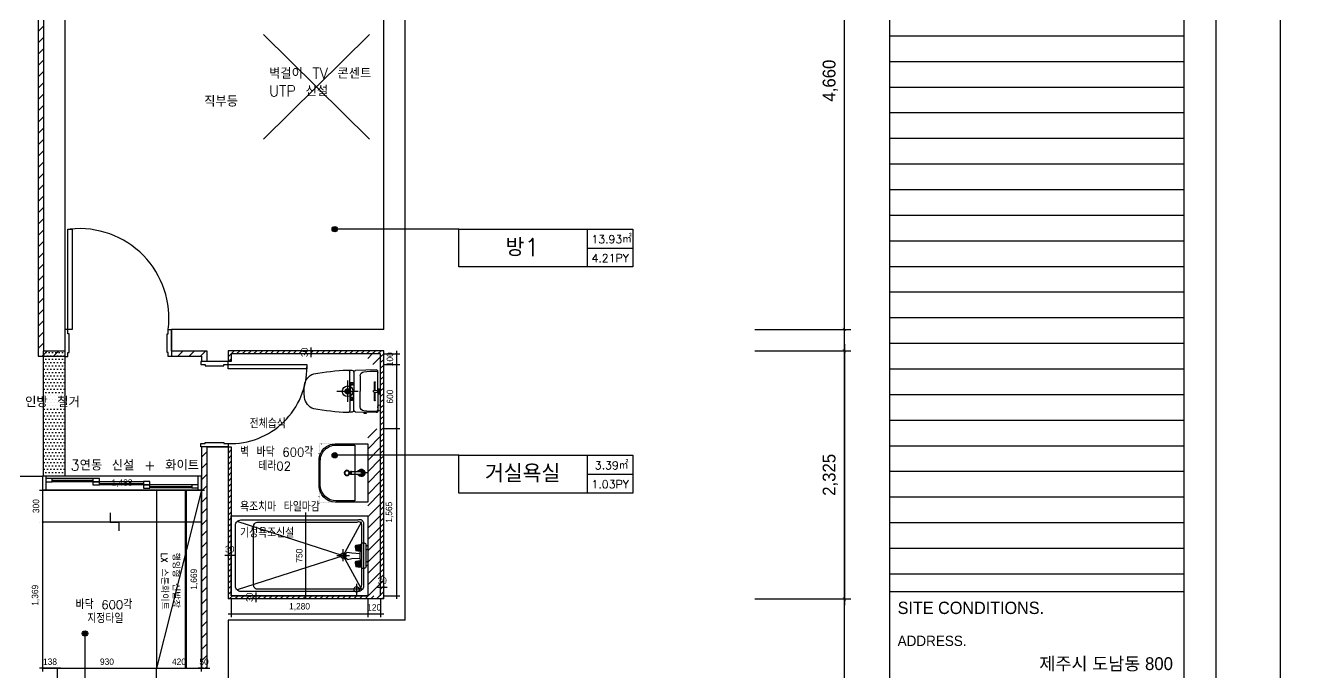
# Model space of a CAD drawing. Header units: inches. Extents: x 4000 to 56200, y 2703 to 36422.
# Drawn here: x 18638 to 30590, y 9632 to 15692 of the extents above; entities that cross this region are included whole.
import ezdxf
from ezdxf.enums import TextEntityAlignment as Align

# ---------------------------------------------------------------- set-up
doc = ezdxf.new("R2010")
doc.units = ezdxf.units.IN
doc.header["$LTSCALE"] = 30
doc.header["$MEASUREMENT"] = 0
for name, pattern in [('DASHEDX2', [1.5, 1, -0.5]), ('DOT', [0.25, 0, -0.25]), ('HIDDEN', [0.375, 0.25, -0.125])]:
    doc.linetypes.add(name, pattern=pattern)
for name, color, linetype in [('0-ELC TEXT', 7, 'Continuous'), ('0-LINE', 7, 'Continuous'), ('03-TEXT', 3, 'Continuous'), ('03-WAL NEW', 3, 'Continuous'), ('06-C-천장', 4, 'Continuous'), ('06-FUR', 6, 'Continuous'), ('07-DIM', 5, 'Continuous'), ('07-DIM WAL', 5, 'Continuous'), ('3.기호.계단선', 30, 'Continuous'), ('CEIL-LIGHT', 7, 'Continuous'), ('CO-BATH', 6, 'Continuous'), ('CO-DO-FR', 7, 'Continuous'), ('CO-DOOR', 8, 'Continuous'), ('fin', 5, 'Continuous'), ('FORM(YOURNAME)-1', 1, 'Continuous'), ('FORM(YOURNAME)-11', 1, 'Continuous'), ('HL', 6, 'HIDDEN'), ('TOILET-1', 6, 'Continuous'), ('WAL NEW', 3, 'Continuous'), ('WID', 4, 'Continuous'), ('도면층2', 2, 'Continuous'), ('도면층4', 4, 'Continuous'), ('도면층5', 5, 'Continuous'), ('설비', 140, 'Continuous')]:
    doc.layers.add(name, color=color, linetype=linetype)
doc.styles.add('HY 울릉도 L', font='')
doc.styles.get("Standard").update_dxf_attribs({"font": 'txt.shx', "bigfont": 'whgtxt.shx'})
doc.styles.add('YOURNAME', font='HY울릉도M.TTF')
doc.styles.get('HY 울릉도 L').set_extended_font_data('HY울릉도L')
doc.dimstyles.new('30-', dxfattribs={"dimscale": 30, "dimtxt": 2, "dimasz": 1, "dimexe": 1, "dimexo": 1, "dimgap": 1, "dimtad": 1, "dimdec": 0, "dimrnd": 0.05, "dimdsep": 46, "dimlunit": 6, "dimtxsty": 'HY 울릉도 L', "dimblk": 'ARCHTICK', "dimcen": 2.5, "dimdle": 1, "dimclrd": 133, "dimclre": 133, "dimclrt": 30, "dimadec": 0, "dimazin": 0, "dimtfac": 1, "dimtdec": 0, "dimtix": 1, "dimtmove": 2, "dimatfit": 3, "dimldrblk": 'ARCHTICK', "dimfxl": 1, "dimlwd": -1, "dimlwe": -1, "dimarcsym": 0})
doc.dimstyles.new('60', dxfattribs={"dimscale": 60, "dimtxt": 2, "dimasz": 1, "dimexe": 1, "dimexo": 1, "dimgap": 1, "dimtad": 1, "dimdec": 0, "dimrnd": 0.05, "dimdsep": 46, "dimlunit": 6, "dimtxsty": 'HY 울릉도 L', "dimblk": 'ARCHTICK', "dimcen": 2.5, "dimdle": 1, "dimclrd": 133, "dimclre": 133, "dimclrt": 30, "dimadec": 0, "dimazin": 0, "dimtfac": 1, "dimtdec": 0, "dimtix": 1, "dimtmove": 2, "dimatfit": 3, "dimldrblk": 'ARCHTICK', "dimfxl": 1, "dimlwd": -1, "dimlwe": -1, "dimarcsym": 0})
pattern_1 = [(45, (-3561, -18986.44), (-53.03301, 53.03301), [])]

# ---------------------------------------------------------------- blocks, each defined once
blk = doc.blocks.new('도남e편한108-1003')
at = {"layer": '도면층2'}
for p, q in [((22368, 37572), (22368, 31632)), ((22568, 37572), (22568, 31832)), ((25758, 31632), (25758, 36692)), ((25558, 31832), (25558, 36492)), ((22568, 31832), (22568, 31632)), ((25558, 31832), (23568, 31832)), ((23568, 31632), (23568, 31832)), ((23568, 31832), (23568, 31632)), ((25758, 29107), (25758, 31832)), ((22368, 31632), (22568, 31632)), ((23568, 31632), (23898, 31632)), ((23898, 31632), (23898, 31532)), ((24098, 31632), (24098, 31532)), ((25558, 31632), (24098, 31632)), ((25558, 29307), (25558, 31632)), ((24098, 31532), (23898, 31532)), ((24098, 31532), (23898, 31532)), ((23898, 30732), (23898, 28657)), ((23898, 30732), (24098, 30732)), ((24098, 30732), (23898, 30732)), ((24098, 30732), (24098, 29307)), ((22055, 30456), (22360, 30456)), ((22360, 30456), (22360, 28657)), ((25558, 29307), (24098, 29307)), ((24098, 29107), (24098, 28457)), ((25758, 29107), (24098, 29107)), ((22360, 28657), (22498, 28657)), ((22498, 28287), (22498, 28657)), ((23428, 28287), (23428, 28657)), ((23428, 28657), (23898, 28657))]:
    blk.add_line(p, q, dxfattribs=at)
blk = doc.blocks.new('A$C50C81EA5')
at = {"layer": 'WID'}
for p, q in [((21, 154), (62, 147)), ((21, 154), (62, 147)), ((62, 147), (141, 143)), ((62, 147), (141, 143)), ((97, 213), (100, 213)), ((97, 195), (97, 213)), ((97, 213), (100, 213)), ((97, 195), (97, 213)), ((97, 195), (97, 178)), ((97, 195), (97, 178)), ((97, 178), (100, 178)), ((97, 178), (100, 178)), ((100, 220), (137, 226)), ((100, 220), (137, 226)), ((100, 220), (104, 215)), ((100, 195), (100, 220)), ((100, 220), (104, 215)), ((100, 195), (100, 220)), ((100, 195), (100, 171)), ((100, 195), (100, 171)), ((100, 171), (104, 176)), ((100, 171), (104, 176)), ((100, 171), (137, 164)), ((100, 171), (137, 164)), ((104, 215), (137, 218)), ((104, 215), (137, 218)), ((104, 215), (104, 210)), ((104, 215), (104, 210)), ((104, 210), (137, 213)), ((104, 210), (137, 213)), ((104, 200), (104, 195)), ((104, 200), (137, 200)), ((104, 200), (104, 195)), ((104, 200), (137, 200)), ((104, 191), (104, 195)), ((104, 191), (104, 195)), ((104, 191), (137, 190)), ((104, 191), (137, 190)), ((104, 176), (104, 181)), ((104, 181), (137, 177)), ((104, 176), (104, 181)), ((104, 181), (137, 177)), ((104, 176), (137, 172)), ((104, 176), (137, 172)), ((143, 219), (137, 226)), ((143, 219), (137, 226)), ((141, 221), (137, 218)), ((141, 221), (137, 218)), ((137, 218), (137, 213)), ((137, 218), (137, 213)), ((137, 200), (137, 195)), ((137, 200), (137, 195)), ((137, 190), (137, 195)), ((137, 190), (137, 195)), ((137, 172), (137, 177)), ((137, 172), (137, 177)), ((141, 169), (137, 172)), ((141, 169), (137, 172)), ((143, 171), (137, 164)), ((143, 171), (137, 164)), ((143, 219), (150, 219)), ((143, 171), (143, 219)), ((143, 219), (150, 219)), ((143, 171), (143, 219)), ((143, 171), (150, 171)), ((143, 171), (150, 171)), ((150, 229), (150, 219)), ((150, 229), (150, 219)), ((150, 171), (150, 219)), ((150, 171), (150, 219)), ((195, 12), (195, 228)), ((195, 12), (195, 228)), ((212, 208), (195, 218)), ((212, 208), (195, 218)), ((212, 183), (195, 172)), ((212, 183), (195, 172)), ((212, 183), (212, 208)), ((212, 183), (212, 208)), ((20, 86), (64, 93)), ((20, 86), (64, 93)), ((64, 93), (141, 98)), ((64, 93), (141, 98)), ((97, 63), (100, 63)), ((97, 45), (97, 63)), ((97, 63), (100, 63)), ((97, 45), (97, 63)), ((97, 45), (97, 28)), ((97, 45), (97, 28)), ((97, 28), (100, 28)), ((97, 28), (100, 28)), ((100, 70), (137, 76)), ((100, 70), (137, 76)), ((100, 70), (104, 65)), ((100, 45), (100, 70)), ((100, 70), (104, 65)), ((100, 45), (100, 70)), ((100, 45), (100, 21)), ((100, 45), (100, 21)), ((100, 21), (104, 26)), ((100, 21), (104, 26)), ((100, 21), (137, 14)), ((100, 21), (137, 14)), ((104, 65), (137, 68)), ((104, 65), (137, 68)), ((104, 65), (104, 60)), ((104, 65), (104, 60)), ((104, 60), (137, 63)), ((104, 60), (137, 63)), ((104, 50), (104, 45)), ((104, 50), (137, 50)), ((104, 50), (104, 45)), ((104, 50), (137, 50)), ((104, 41), (104, 45)), ((104, 41), (104, 45)), ((104, 41), (137, 40)), ((104, 41), (137, 40)), ((104, 26), (104, 31)), ((104, 31), (137, 27)), ((104, 26), (104, 31)), ((104, 31), (137, 27)), ((104, 26), (137, 22)), ((104, 26), (137, 22)), ((143, 69), (137, 76)), ((143, 69), (137, 76)), ((141, 71), (137, 68)), ((141, 71), (137, 68)), ((137, 68), (137, 63)), ((137, 68), (137, 63)), ((137, 50), (137, 45)), ((137, 50), (137, 45)), ((137, 40), (137, 45)), ((137, 40), (137, 45)), ((137, 22), (137, 27)), ((137, 22), (137, 27)), ((141, 19), (137, 22)), ((141, 19), (137, 22)), ((143, 21), (137, 14)), ((143, 21), (137, 14)), ((143, 69), (150, 69)), ((143, 21), (143, 69)), ((143, 69), (150, 69)), ((143, 21), (143, 69)), ((143, 21), (150, 21)), ((143, 21), (150, 21)), ((150, 69), (150, 21)), ((150, 69), (150, 21)), ((150, 11), (150, 21)), ((150, 11), (150, 21)), ((212, 58), (195, 68)), ((212, 58), (195, 68)), ((212, 33), (195, 22)), ((212, 33), (195, 22)), ((212, 33), (212, 58)), ((212, 33), (212, 58))]:
    blk.add_line(p, q, dxfattribs=at)
for centre, radius, start, end in [((173, 216), 25.9, 28.6669, 149.9901), ((173, 216), 25.9, 28.6669, 149.9901), ((38, 120), 37.9, 116.0462, 242.3329), ((38, 120), 37.9, 116.0462, 242.3329), ((107, 205), 5.27, 114.695, 239.7227), ((107, 205), 5.27, 114.695, 239.7227), ((107, 186), 5.27, 120.2773, 245.305), ((107, 186), 5.27, 120.2773, 245.305), ((135, 206), 6.74, 289.9748, 70.0252), ((135, 206), 6.74, 289.9748, 70.0252), ((135, 184), 6.74, 289.9748, 70.0252), ((135, 184), 6.74, 289.9748, 70.0252), ((303, 120), 163, 161.712, 198.288), ((303, 120), 163, 161.712, 198.288), ((107, 55), 5.27, 114.695, 239.7227), ((107, 55), 5.27, 114.695, 239.7227), ((107, 36), 5.27, 120.2773, 245.305), ((107, 36), 5.27, 120.2773, 245.305), ((135, 56), 6.74, 289.9748, 70.0252), ((135, 56), 6.74, 289.9748, 70.0252), ((135, 34), 6.74, 289.9748, 70.0252), ((135, 34), 6.74, 289.9748, 70.0252), ((173, 24), 25.9, 210.0099, 331.3331), ((173, 24), 25.9, 210.0099, 331.3331)]:
    blk.add_arc(centre, radius, start, end, dxfattribs=at)
blk = doc.blocks.new('A$C4B2D31F0')
for p, q in [((169, 707), (217, 707)), ((193, 707), (193, 716))]:
    blk.add_line(p, q)
at = {"layer": 'fin', "color": 4}
for p, q in [((185, 691), (20, 691)), ((37, 692), (25, 692)), ((37, 692), (50, 692)), ((201, 691), (366, 691)), ((48, 524), (193, 524)), ((338, 524), (193, 524)), ((13, 466), (193, 466)), ((193, 427), (14, 427)), ((373, 466), (193, 466)), ((193, 427), (372, 427))]:
    blk.add_line(p, q, dxfattribs=at)
for points in [[(20, 691), (8, 691, 0.421209), (-7, 676), (-2, 481, 0.001659)], [(366, 691), (378, 691, -0.421209), (393, 676), (388, 481, -0.001659)], [(13, 466, 0.371724), (-2, 451, 0.003515), (-1, 420, 0.320541)], [(373, 466, -0.371724), (388, 451, -0.003515), (387, 420, -0.320541)]]:
    blk.add_lwpolyline(points, format="xyb", dxfattribs=at)
for centre, radius, start, end in [((20, 675), 16, 90, 179.3116), ((1004, 663), 1000, 179.3116, 185.9437), ((25, 707), 15, 180, 270), ((50, 707), 15, 270, 0), ((366, 675), 16, 0.6884, 90), ((-618, 663), 1000, 354.0563, 0.6884), ((13, 481), 15, 181.3651, 270), ((49, 564), 40, 185.9437, 267.5129), ((336, 564), 40, 272.4871, 354.0563), ((373, 481), 15, 270, 358.6349), ((14, 407), 20, 90, 182.3333), ((2198, 496), 2206, 182.3333, 190.6081), ((-1812, 496), 2206, 349.3919, 357.6667), ((372, 407), 20, 357.6667, 90), ((149, 129), 126, 198.2964, 263.4241), ((193, 406), 406, 261.6993, 270), ((193, 406), 406, 270, 278.3007), ((237, 129), 126, 276.5759, 341.7036)]:
    blk.add_arc(centre, radius, start, end, dxfattribs=at)
at = {"layer": 'HL', "linetype": 'Continuous'}
for p, q in [((106, 666), (184, 666)), ((106, 659), (185, 659)), ((169, 697), (169, 707)), ((169, 697), (217, 697)), ((186, 693), (181, 697)), ((182, 686), (186, 693)), ((187, 651), (182, 686)), ((182, 686), (204, 686)), ((186, 693), (200, 693)), ((187, 651), (199, 651)), ((199, 651), (204, 686)), ((200, 693), (205, 697)), ((204, 686), (200, 693)), ((200, 659), (279, 659)), ((201, 666), (279, 666)), ((217, 697), (217, 707)), ((-16, 577), (-16, 565)), ((-12, 581), (-5, 581)), ((-12, 561), (-4, 561)), ((193, 434), (147, 434)), ((193, 434), (239, 434))]:
    blk.add_line(p, q, dxfattribs=at)
for points in [[(110, 427), (110, 451, -0.414214), (114, 455), (131, 455, -0.414214), (135, 451), (135, 435), (135, 427)], [(135, 435), (145, 435, -0.414214), (147, 433), (147, 427)], [(251, 435), (241, 435, 0.414214), (239, 433), (239, 427)], [(276, 427), (276, 451, 0.414214), (272, 455), (255, 455, 0.414214), (251, 451), (251, 435), (251, 427)]]:
    blk.add_lwpolyline(points, format="xyb", dxfattribs=at)
for centre in [(123, 441), (263, 441)]:
    blk.add_circle(centre, 8, dxfattribs=at)
for centre, radius, start, end in [((106, 663), 3.5, 90, 270), ((279, 663), 3.5, 270, 90), ((-12, 577), 4, 90, 180), ((-12, 565), 4, 180, 270)]:
    blk.add_arc(centre, radius, start, end, dxfattribs=at)
blk = doc.blocks.new('B-003')
blk.add_line((0, 0), (0, -65))
at = {"layer": 'CO-BATH'}
for p, q in [((272, 0), (-272, 0)), ((272, -305), (272, 0)), ((-272, 0), (-272, -305)), ((-122, -455), (122, -455))]:
    blk.add_line(p, q, dxfattribs=at)
at = {"layer": 'CO-BATH', "color": 8}
for p, q in [((-13, -60), (-13, -151)), ((12, -60), (12, -151)), ((-262, -120), (-262, -295)), ((262, -120), (-262, -120)), ((-15, -156), (-15, -161)), ((-15, -161), (14, -161)), ((-14, -151), (-14, -156)), ((13, -151), (13, -156)), ((14, -156), (14, -161)), ((262, -295), (262, -120)), ((-112, -445), (112, -445))]:
    blk.add_line(p, q, dxfattribs=at)
at = {"layer": 'CO-BATH', "color": 251}
for p, q in [((-15, -156), (14, -156)), ((-14, -151), (13, -151))]:
    blk.add_line(p, q, dxfattribs=at)
at = {"layer": 'CO-BATH', "color": 8, "linetype": 'DOT'}
blk.add_lwpolyline([(-272, -455), (272, -455), (272, 0), (-272, 0)], close=True, dxfattribs=at)
at = {"layer": 'CO-BATH', "color": 8}
blk.add_circle((0, -195), 25, dxfattribs=at)
at = {"layer": 'CO-BATH', "color": 251}
blk.add_circle((0, -195), 20, dxfattribs=at)
at = {"layer": 'CO-BATH', "color": 8}
for centre, radius, start, end in [((0, -60), 35, 290.9248, 249.0751), ((0, -60), 12.5, 360, 180), ((-112, -295), 150, 180, 270), ((112, -295), 150, 270, 0)]:
    blk.add_arc(centre, radius, start, end, dxfattribs=at)
at = {"layer": 'CO-BATH', "color": 251}
for radius, start, end in [(30, 294.6243, 245.3757), (25, 300, 240), (18, 313.9829, 226.017)]:
    blk.add_arc((0, -60), radius, start, end, dxfattribs=at)
at = {"layer": 'CO-BATH'}
for centre, start, end in [((-122, -305), 180, 270), ((122, -305), 270, 0)]:
    blk.add_arc(centre, 150, start, end, dxfattribs=at)
blk = doc.blocks.new('_ARCHTICK')
at = {"color": 0, "linetype": 'ByBlock', "const_width": 0.075}
blk.add_lwpolyline([(-0.25, -0.25), (0.25, 0.25)], dxfattribs=at)
blk = doc.blocks.new('*D57')
at = {"layer": '07-DIM', "color": 133, "transparency": 16777216}
for p, q in [((26314, 12706), (26314, 10261)), ((25474, 12646), (26374, 12646)), ((25474, 10321), (26374, 10321))]:
    blk.add_line(p, q, dxfattribs=at)
at = {"layer": 'Defpoints', "color": 0, "transparency": 16777216}
for p in [(25414, 12646), (25414, 10321), (26314, 10321)]:
    blk.add_point(p, dxfattribs=at)
at = {"layer": '07-DIM', "color": 133, "transparency": 16777216, "xscale": 60, "yscale": 60, "zscale": 60}
for p, rotation in [((26314, 12646), 90), ((26314, 10321), 270)]:
    blk.add_blockref('_ARCHTICK', p, dxfattribs=dict(at, rotation=rotation))
at = {"layer": '07-DIM', "color": 30, "transparency": 16777216, "insert": (26182, 11483), "char_height": 120, "attachment_point": 5, "rotation": 90, "style": 'HY 울릉도 L'}
blk.add_mtext('2,325', dxfattribs=at)
blk = doc.blocks.new('*D58')
at = {"layer": '07-DIM', "color": 133, "transparency": 16777216}
for p, q in [((25474, 17506), (26374, 17506)), ((26314, 12786), (26314, 17566)), ((25474, 12846), (26374, 12846))]:
    blk.add_line(p, q, dxfattribs=at)
at = {"layer": 'Defpoints', "color": 0, "transparency": 16777216}
for p in [(25414, 17506), (26314, 17506), (25414, 12846)]:
    blk.add_point(p, dxfattribs=at)
at = {"layer": '07-DIM', "color": 133, "transparency": 16777216, "xscale": 60, "yscale": 60, "zscale": 60}
for p, rotation in [((26314, 17506), 90), ((26314, 12846), 270)]:
    blk.add_blockref('_ARCHTICK', p, dxfattribs=dict(at, rotation=rotation))
at = {"layer": '07-DIM', "color": 30, "transparency": 16777216, "insert": (26182, 15176), "char_height": 120, "attachment_point": 5, "rotation": 90, "style": 'HY 울릉도 L'}
blk.add_mtext('4,660', dxfattribs=at)
blk = doc.blocks.new('*D59')
at = {"layer": '07-DIM', "color": 133, "transparency": 16777216}
for p, q in [((18799, 11370), (18799, 11010)), ((18769, 11340), (18769, 11340)), ((18769, 11040), (18769, 11040))]:
    blk.add_line(p, q, dxfattribs=at)
at = {"layer": 'Defpoints', "color": 0, "transparency": 16777216}
for p in [(18799, 11340), (18799, 11040), (18799, 11040)]:
    blk.add_point(p, dxfattribs=at)
at = {"layer": '07-DIM', "color": 133, "transparency": 16777216, "xscale": 30, "yscale": 30, "zscale": 30}
for p, rotation in [((18799, 11340), 90), ((18799, 11040), 270)]:
    blk.add_blockref('_ARCHTICK', p, dxfattribs=dict(at, rotation=rotation))
at = {"layer": '07-DIM', "color": 30, "transparency": 16777216, "insert": (18737, 11190), "char_height": 60, "attachment_point": 5, "rotation": 90, "style": 'HY 울릉도 L'}
blk.add_mtext('300', dxfattribs=at)
blk = doc.blocks.new('*D60')
at = {"layer": '07-DIM', "color": 133, "transparency": 16777216}
for p, q in [((18769, 11040), (18769, 11040)), ((18799, 11070), (18799, 9641)), ((18769, 9671), (18769, 9671))]:
    blk.add_line(p, q, dxfattribs=at)
at = {"layer": 'Defpoints', "color": 0, "transparency": 16777216}
for p in [(18799, 11040), (18799, 9671), (18799, 9671)]:
    blk.add_point(p, dxfattribs=at)
at = {"layer": '07-DIM', "color": 133, "transparency": 16777216, "xscale": 30, "yscale": 30, "zscale": 30}
for p, rotation in [((18799, 11040), 90), ((18799, 9671), 270)]:
    blk.add_blockref('_ARCHTICK', p, dxfattribs=dict(at, rotation=rotation))
at = {"layer": '07-DIM', "color": 30, "transparency": 16777216, "insert": (18733, 10355), "char_height": 60, "attachment_point": 5, "rotation": 90, "style": 'HY 울릉도 L'}
blk.add_mtext('1,369', dxfattribs=at)
blk = doc.blocks.new('*D61')
at = {"layer": '07-DIM', "color": 133, "transparency": 16777216}
for p, q in [((20287, 9641), (20287, 11370)), ((20257, 11340), (20257, 11340)), ((20307, 9671), (20257, 9671))]:
    blk.add_line(p, q, dxfattribs=at)
at = {"layer": 'Defpoints', "color": 0, "transparency": 16777216}
for p in [(20287, 11340), (20287, 11340), (20337, 9671)]:
    blk.add_point(p, dxfattribs=at)
at = {"layer": '07-DIM', "color": 133, "transparency": 16777216, "xscale": 30, "yscale": 30, "zscale": 30}
for p, rotation in [((20287, 11340), 90), ((20287, 9671), 270)]:
    blk.add_blockref('_ARCHTICK', p, dxfattribs=dict(at, rotation=rotation))
at = {"layer": '07-DIM', "color": 30, "transparency": 16777216, "insert": (20221, 10505), "char_height": 60, "attachment_point": 5, "rotation": 90, "style": 'HY 울릉도 L'}
blk.add_mtext('1,669', dxfattribs=at)
blk = doc.blocks.new('*D62')
at = {"layer": '07-DIM', "color": 133, "transparency": 16777216}
for p, q in [((19867, 9701), (19867, 9701)), ((20287, 9701), (20287, 9701)), ((19837, 9671), (20317, 9671))]:
    blk.add_line(p, q, dxfattribs=at)
at = {"layer": 'Defpoints', "color": 0, "transparency": 16777216}
for p in [(19867, 9671), (20287, 9671), (20287, 9671)]:
    blk.add_point(p, dxfattribs=at)
at = {"layer": '07-DIM', "color": 133, "transparency": 16777216, "xscale": 30, "yscale": 30, "zscale": 30, "rotation": 180}
blk.add_blockref('_ARCHTICK', (19867, 9671), dxfattribs=at)
at = {"layer": '07-DIM', "color": 133, "transparency": 16777216, "xscale": 30, "yscale": 30, "zscale": 30}
blk.add_blockref('_ARCHTICK', (20287, 9671), dxfattribs=at)
at = {"layer": '07-DIM', "color": 30, "transparency": 16777216, "insert": (20077, 9732), "char_height": 60, "attachment_point": 5, "style": 'HY 울릉도 L'}
blk.add_mtext('420', dxfattribs=at)
blk = doc.blocks.new('*D63')
at = {"layer": '07-DIM', "color": 133, "transparency": 16777216}
for p, q in [((20287, 9701), (20287, 9701)), ((20337, 9701), (20337, 9701)), ((20257, 9671), (20367, 9671))]:
    blk.add_line(p, q, dxfattribs=at)
at = {"layer": 'Defpoints', "color": 0, "transparency": 16777216}
for p in [(20287, 9671), (20337, 9671), (20337, 9671)]:
    blk.add_point(p, dxfattribs=at)
at = {"layer": '07-DIM', "color": 133, "transparency": 16777216, "xscale": 30, "yscale": 30, "zscale": 30}
blk.add_blockref('_ARCHTICK', (20287, 9671), dxfattribs=at)
at = {"layer": '07-DIM', "color": 133, "transparency": 16777216, "xscale": 30, "yscale": 30, "zscale": 30, "rotation": 180}
blk.add_blockref('_ARCHTICK', (20337, 9671), dxfattribs=at)
at = {"layer": '07-DIM', "color": 30, "transparency": 16777216, "insert": (20312, 9732), "char_height": 60, "attachment_point": 5, "style": 'HY 울릉도 L'}
blk.add_mtext('50', dxfattribs=at)
blk = doc.blocks.new('*D64')
at = {"layer": '07-DIM', "color": 133, "transparency": 16777216}
for p, q in [((18799, 9701), (18799, 9701)), ((18937, 9701), (18937, 9701)), ((18967, 9671), (18769, 9671))]:
    blk.add_line(p, q, dxfattribs=at)
at = {"layer": 'Defpoints', "color": 0, "transparency": 16777216}
for p in [(18799, 9671), (18799, 9671), (18937, 9671)]:
    blk.add_point(p, dxfattribs=at)
at = {"layer": '07-DIM', "color": 133, "transparency": 16777216, "xscale": 30, "yscale": 30, "zscale": 30}
blk.add_blockref('_ARCHTICK', (18799, 9671), dxfattribs=at)
at = {"layer": '07-DIM', "color": 133, "transparency": 16777216, "xscale": 30, "yscale": 30, "zscale": 30, "rotation": 180}
blk.add_blockref('_ARCHTICK', (18937, 9671), dxfattribs=at)
at = {"layer": '07-DIM', "color": 30, "transparency": 16777216, "insert": (18868, 9732), "char_height": 60, "attachment_point": 5, "style": 'HY 울릉도 L'}
blk.add_mtext('138', dxfattribs=at)
blk = doc.blocks.new('*D65')
at = {"layer": '07-DIM', "color": 133, "transparency": 16777216}
for p, q in [((18937, 9701), (18937, 9701)), ((19867, 9701), (19867, 9701)), ((18907, 9671), (19897, 9671))]:
    blk.add_line(p, q, dxfattribs=at)
at = {"layer": 'Defpoints', "color": 0, "transparency": 16777216}
for p in [(18937, 9671), (19867, 9671), (19867, 9671)]:
    blk.add_point(p, dxfattribs=at)
at = {"layer": '07-DIM', "color": 133, "transparency": 16777216, "xscale": 30, "yscale": 30, "zscale": 30, "rotation": 180}
blk.add_blockref('_ARCHTICK', (18937, 9671), dxfattribs=at)
at = {"layer": '07-DIM', "color": 133, "transparency": 16777216, "xscale": 30, "yscale": 30, "zscale": 30}
blk.add_blockref('_ARCHTICK', (19867, 9671), dxfattribs=at)
at = {"layer": '07-DIM', "color": 30, "transparency": 16777216, "insert": (19402, 9732), "char_height": 60, "attachment_point": 5, "style": 'HY 울릉도 L'}
blk.add_mtext('930', dxfattribs=at)
blk = doc.blocks.new('*D66')
at = {"layer": '07-DIM', "color": 133, "transparency": 16777216}
for p, q in [((21997, 12616), (22147, 12616)), ((22117, 12646), (22117, 12486)), ((21997, 12516), (22147, 12516))]:
    blk.add_line(p, q, dxfattribs=at)
at = {"layer": 'Defpoints', "color": 0, "transparency": 16777216}
for p in [(21967, 12616), (21967, 12516), (22117, 12516)]:
    blk.add_point(p, dxfattribs=at)
at = {"layer": '07-DIM', "color": 133, "transparency": 16777216, "xscale": 30, "yscale": 30, "zscale": 30}
for p, rotation in [((22117, 12616), 270), ((22117, 12516), 90)]:
    blk.add_blockref('_ARCHTICK', p, dxfattribs=dict(at, rotation=rotation))
at = {"layer": '07-DIM', "color": 30, "transparency": 16777216, "insert": (22055, 12566), "char_height": 60, "attachment_point": 5, "rotation": 90, "style": 'HY 울릉도 L'}
blk.add_mtext('100', dxfattribs=at)
blk = doc.blocks.new('*D67')
at = {"layer": '07-DIM', "color": 133, "transparency": 16777216}
for p, q in [((21997, 12516), (22147, 12516)), ((22117, 12546), (22117, 11886)), ((21997, 11916), (22147, 11916))]:
    blk.add_line(p, q, dxfattribs=at)
at = {"layer": 'Defpoints', "color": 0, "transparency": 16777216}
for p in [(21967, 12516), (21967, 11916), (22117, 11916)]:
    blk.add_point(p, dxfattribs=at)
at = {"layer": '07-DIM', "color": 133, "transparency": 16777216, "xscale": 30, "yscale": 30, "zscale": 30}
for p, rotation in [((22117, 12516), 90), ((22117, 11916), 270)]:
    blk.add_blockref('_ARCHTICK', p, dxfattribs=dict(at, rotation=rotation))
at = {"layer": '07-DIM', "color": 30, "transparency": 16777216, "insert": (22055, 12216), "char_height": 60, "attachment_point": 5, "rotation": 90, "style": 'HY 울릉도 L'}
blk.add_mtext('600', dxfattribs=at)
blk = doc.blocks.new('*D68')
at = {"layer": '07-DIM', "color": 133, "transparency": 16777216}
for p, q in [((21997, 11916), (22147, 11916)), ((22117, 11946), (22117, 10321)), ((21997, 10351), (22147, 10351))]:
    blk.add_line(p, q, dxfattribs=at)
at = {"layer": 'Defpoints', "color": 0, "transparency": 16777216}
for p in [(21967, 11916), (21967, 10351), (22117, 10351)]:
    blk.add_point(p, dxfattribs=at)
at = {"layer": '07-DIM', "color": 133, "transparency": 16777216, "xscale": 30, "yscale": 30, "zscale": 30}
for p, rotation in [((22117, 11916), 90), ((22117, 10351), 270)]:
    blk.add_blockref('_ARCHTICK', p, dxfattribs=dict(at, rotation=rotation))
at = {"layer": '07-DIM', "color": 30, "transparency": 16777216, "insert": (22051, 11133), "char_height": 60, "attachment_point": 5, "rotation": 90, "style": 'HY 울릉도 L'}
blk.add_mtext('1,565', dxfattribs=at)
blk = doc.blocks.new('*D69')
at = {"layer": '07-DIM', "color": 133, "transparency": 16777216}
for p, q in [((21267, 10321), (21267, 11131)), ((21237, 11101), (21237, 11101)), ((21237, 10351), (21237, 10351))]:
    blk.add_line(p, q, dxfattribs=at)
at = {"layer": 'Defpoints', "color": 0, "transparency": 16777216}
for p in [(21267, 11101), (21267, 11101), (21267, 10351)]:
    blk.add_point(p, dxfattribs=at)
at = {"layer": '07-DIM', "color": 133, "transparency": 16777216, "xscale": 30, "yscale": 30, "zscale": 30}
for p, rotation in [((21267, 11101), 90), ((21267, 10351), 270)]:
    blk.add_blockref('_ARCHTICK', p, dxfattribs=dict(at, rotation=rotation))
at = {"layer": '07-DIM', "color": 30, "transparency": 16777216, "insert": (21205, 10726), "char_height": 60, "attachment_point": 5, "rotation": 90, "style": 'HY 울릉도 L'}
blk.add_mtext('750', dxfattribs=at)
blk = doc.blocks.new('*D70')
at = {"layer": '07-DIM', "color": 133, "transparency": 16777216}
for p, q in [((20567, 10321), (20567, 10150)), ((21847, 10321), (21847, 10150)), ((20537, 10180), (21877, 10180))]:
    blk.add_line(p, q, dxfattribs=at)
at = {"layer": 'Defpoints', "color": 0, "transparency": 16777216}
for p in [(20567, 10351), (21847, 10351), (21847, 10180)]:
    blk.add_point(p, dxfattribs=at)
at = {"layer": '07-DIM', "color": 133, "transparency": 16777216, "xscale": 30, "yscale": 30, "zscale": 30, "rotation": 180}
blk.add_blockref('_ARCHTICK', (20567, 10180), dxfattribs=at)
at = {"layer": '07-DIM', "color": 133, "transparency": 16777216, "xscale": 30, "yscale": 30, "zscale": 30}
blk.add_blockref('_ARCHTICK', (21847, 10180), dxfattribs=at)
at = {"layer": '07-DIM', "color": 30, "transparency": 16777216, "insert": (21207, 10246), "char_height": 60, "attachment_point": 5, "style": 'HY 울릉도 L'}
blk.add_mtext('1,280', dxfattribs=at)
blk = doc.blocks.new('*D71')
at = {"layer": '07-DIM', "color": 133, "transparency": 16777216}
for p, q in [((21847, 10321), (21847, 10150)), ((21967, 10321), (21967, 10150)), ((21817, 10180), (21997, 10180))]:
    blk.add_line(p, q, dxfattribs=at)
at = {"layer": 'Defpoints', "color": 0, "transparency": 16777216}
for p in [(21847, 10351), (21967, 10351), (21967, 10180)]:
    blk.add_point(p, dxfattribs=at)
at = {"layer": '07-DIM', "color": 133, "transparency": 16777216, "xscale": 30, "yscale": 30, "zscale": 30}
blk.add_blockref('_ARCHTICK', (21847, 10180), dxfattribs=at)
at = {"layer": '07-DIM', "color": 133, "transparency": 16777216, "xscale": 30, "yscale": 30, "zscale": 30, "rotation": 180}
blk.add_blockref('_ARCHTICK', (21967, 10180), dxfattribs=at)
at = {"layer": '07-DIM', "color": 30, "transparency": 16777216, "insert": (21907, 10241), "char_height": 60, "attachment_point": 5, "style": 'HY 울릉도 L'}
blk.add_mtext('120', dxfattribs=at)
blk = doc.blocks.new('*D72')
at = {"layer": '07-DIM', "color": 133, "transparency": 16777216}
for p, q in [((21937, 10430), (22027, 10430)), ((21967, 10381), (21967, 10460)), ((21997, 10381), (21997, 10460))]:
    blk.add_line(p, q, dxfattribs=at)
at = {"layer": 'Defpoints', "color": 0, "transparency": 16777216}
for p in [(21997, 10430), (21967, 10351), (21997, 10351)]:
    blk.add_point(p, dxfattribs=at)
at = {"layer": '07-DIM', "color": 133, "transparency": 16777216, "xscale": 30, "yscale": 30, "zscale": 30}
blk.add_blockref('_ARCHTICK', (21967, 10430), dxfattribs=at)
at = {"layer": '07-DIM', "color": 133, "transparency": 16777216, "xscale": 30, "yscale": 30, "zscale": 30, "rotation": 180}
blk.add_blockref('_ARCHTICK', (21997, 10430), dxfattribs=at)
at = {"layer": '07-DIM', "color": 30, "transparency": 16777216, "insert": (21982, 10491), "char_height": 60, "attachment_point": 5, "style": 'HY 울릉도 L'}
blk.add_mtext('30', dxfattribs=at)
blk = doc.blocks.new('*D73')
at = {"layer": '07-DIM', "color": 133, "transparency": 16777216}
for p, q in [((20769, 10351), (20769, 10351)), ((20769, 10321), (20769, 10321)), ((20799, 10381), (20799, 10291))]:
    blk.add_line(p, q, dxfattribs=at)
at = {"layer": 'Defpoints', "color": 0, "transparency": 16777216}
for p in [(20799, 10351), (20799, 10321), (20799, 10321)]:
    blk.add_point(p, dxfattribs=at)
at = {"layer": '07-DIM', "color": 133, "transparency": 16777216, "xscale": 30, "yscale": 30, "zscale": 30}
for p, rotation in [((20799, 10351), 270), ((20799, 10321), 90)]:
    blk.add_blockref('_ARCHTICK', p, dxfattribs=dict(at, rotation=rotation))
at = {"layer": '07-DIM', "color": 30, "transparency": 16777216, "insert": (20738, 10336), "char_height": 60, "attachment_point": 5, "rotation": 90, "style": 'HY 울릉도 L'}
blk.add_mtext('30', dxfattribs=at)
blk = doc.blocks.new('*D74')
at = {"layer": '07-DIM', "color": 133, "transparency": 16777216}
for p, q in [((20597, 10726), (20507, 10726)), ((20537, 10756), (20537, 10756)), ((20567, 10756), (20567, 10756))]:
    blk.add_line(p, q, dxfattribs=at)
at = {"layer": 'Defpoints', "color": 0, "transparency": 16777216}
for p in [(20537, 10726), (20537, 10726), (20567, 10726)]:
    blk.add_point(p, dxfattribs=at)
at = {"layer": '07-DIM', "color": 133, "transparency": 16777216, "xscale": 30, "yscale": 30, "zscale": 30}
blk.add_blockref('_ARCHTICK', (20537, 10726), dxfattribs=at)
at = {"layer": '07-DIM', "color": 133, "transparency": 16777216, "xscale": 30, "yscale": 30, "zscale": 30, "rotation": 180}
blk.add_blockref('_ARCHTICK', (20567, 10726), dxfattribs=at)
at = {"layer": '07-DIM', "color": 30, "transparency": 16777216, "insert": (20552, 10787), "char_height": 60, "attachment_point": 5, "style": 'HY 울릉도 L'}
blk.add_mtext('30', dxfattribs=at)
blk = doc.blocks.new('*D75')
at = {"layer": '07-DIM', "color": 133, "transparency": 16777216}
for p, q in [((21317, 12586), (21317, 12676)), ((21287, 12646), (21287, 12646)), ((21287, 12616), (21287, 12616))]:
    blk.add_line(p, q, dxfattribs=at)
at = {"layer": 'Defpoints', "color": 0, "transparency": 16777216}
for p in [(21317, 12646), (21317, 12646), (21317, 12616)]:
    blk.add_point(p, dxfattribs=at)
at = {"layer": '07-DIM', "color": 133, "transparency": 16777216, "xscale": 30, "yscale": 30, "zscale": 30}
for p, rotation in [((21317, 12646), 270), ((21317, 12616), 90)]:
    blk.add_blockref('_ARCHTICK', p, dxfattribs=dict(at, rotation=rotation))
at = {"layer": '07-DIM', "color": 30, "transparency": 16777216, "insert": (21255, 12631), "char_height": 60, "attachment_point": 5, "rotation": 90, "style": 'HY 울릉도 L'}
blk.add_mtext('30', dxfattribs=at)
blk = doc.blocks.new('FORM-ELEVATION')
at = {"layer": 'Defpoints', "color": 158}
for p, q in [((62481, 35508), (62481, -21492)), ((62481, 18286), (71691, 18286)), ((62481, 17486), (71691, 17486)), ((62481, 16686), (71691, 16686)), ((62481, 15886), (71691, 15886)), ((62481, 15086), (71691, 15086)), ((62481, 14286), (71691, 14286)), ((62481, 13486), (71691, 13486)), ((62481, 12686), (71691, 12686)), ((62481, 11886), (71691, 11886)), ((62481, 11086), (71691, 11086)), ((62481, 10286), (71691, 10286)), ((62481, 9486), (71691, 9486)), ((62481, 8686), (71691, 8686)), ((62481, 7886), (71691, 7886)), ((62481, 7086), (71691, 7086)), ((62481, 6286), (71691, 6286)), ((62481, 5486), (71691, 5486)), ((62481, 4686), (71691, 4686)), ((62481, 3886), (71691, 3886)), ((62481, 3086), (71691, 3086)), ((62481, 2286), (71691, 2286)), ((62481, 1486), (71691, 1486))]:
    blk.add_line(p, q, dxfattribs=at)
for points in [[(-10309, -21692), (71691, -21692), (71691, 35708), (-10309, 35708)], [(-8309, 33708), (61071, 33708), (61071, -19692), (-8309, -19692)]]:
    blk.add_lwpolyline(points, close=True, dxfattribs=at)
at = {"layer": 'FORM(YOURNAME)-11', "color": 14}
blk.add_line((62481, 937), (71691, 937), dxfattribs=at)
at = {"layer": 'FORM(YOURNAME)-11', "color": 250}
blk.add_lwpolyline([(-11309, -22692), (72691, -22692), (72691, 36708), (-11309, 36708)], close=True, dxfattribs=at)
at = {"layer": 'FORM(YOURNAME)-11', "color": 14, "style": 'YOURNAME'}
blk.add_text('SITE CONDITIONS.', height=386.14, dxfattribs=at).set_placement((62739, 422), align=Align.MIDDLE_LEFT)
at = {"layer": 'FORM(YOURNAME)-11', "color": 251, "style": 'YOURNAME'}
blk.add_text('ADDRESS.', height=321.8, dxfattribs=at).set_placement((62739, -608), align=Align.MIDDLE_LEFT)
at = {"layer": 'FORM(YOURNAME)-11', "color": 3, "style": 'YOURNAME'}
for tag, height, p in [('1', 450, (71041, -1219)), ('2', 450, (71041, -1863)), ('3', 450, (71041, -3150)), ('4', 450, (71041, -5081)), ('5', 515, (71041, -7398)), ('6', 515, (71041, -9650)), ('7', 515, (71041, -11903)), ('8', 515, (71041, -14155)), ('9', 515, (71041, -16408)), ('10', 515, (66791, -18596)), ('11', 515, (71041, -18660)), ('12', 515, (66791, -20848)), ('13', 515, (71041, -20848))]:
    blk.add_attdef(tag, text='', height=height, dxfattribs=at).set_placement(p, align=Align.MIDDLE_RIGHT)
blk = doc.blocks.new('*D127')
at = {"layer": '07-DIM', "color": 133, "transparency": 16777216}
for p, q in [((18799, 11440), (18799, 11310)), ((20287, 11440), (20287, 11310)), ((18769, 11340), (20317, 11340))]:
    blk.add_line(p, q, dxfattribs=at)
at = {"layer": 'Defpoints', "color": 0, "transparency": 16777216}
for p in [(18799, 11470), (20287, 11470), (20287, 11340)]:
    blk.add_point(p, dxfattribs=at)
at = {"layer": '07-DIM', "color": 133, "transparency": 16777216, "xscale": 30, "yscale": 30, "zscale": 30, "rotation": 180}
blk.add_blockref('_ARCHTICK', (18799, 11340), dxfattribs=at)
at = {"layer": '07-DIM', "color": 133, "transparency": 16777216, "xscale": 30, "yscale": 30, "zscale": 30}
blk.add_blockref('_ARCHTICK', (20287, 11340), dxfattribs=at)
at = {"layer": '07-DIM', "color": 30, "transparency": 16777216, "insert": (19543, 11405), "char_height": 60, "attachment_point": 5, "style": 'HY 울릉도 L'}
blk.add_mtext('1,488', dxfattribs=at)

msp = doc.modelspace()

# ---------------------------------------------------------------- hatches: boundary and pattern name
at = {"layer": '0-ELC TEXT'}
h = msp.add_hatch(color=256, dxfattribs=at)
h.dxf.hatch_style = 1
edge = h.paths.add_edge_path()
edge.add_arc((21537.2, 13784.3), 25, -270, 90, ccw=False)
h = msp.add_hatch(color=256, dxfattribs=at)
h.dxf.hatch_style = 1
edge = h.paths.add_edge_path()
edge.add_arc((21537.2, 11666.2), 25, -270, 90, ccw=False)
h = msp.add_hatch(color=256, dxfattribs=at)
h.dxf.hatch_style = 1
edge = h.paths.add_edge_path()
edge.add_arc((19196.1, 9997.1), 25, 0, 360, ccw=False)
at = {"layer": '03-WAL NEW'}
h = msp.add_hatch(dxfattribs=at)
h.set_pattern_fill('ANSI31', color=256, scale=600)
h.set_pattern_definition(pattern_1)
h.paths.add_polyline_path([(19006.7, 12645.5), (18806.7, 12645.5), (18806.7, 18385.5), (18756.7, 18385.5), (18756.7, 12645.5), (18756.7, 12595.5), (19006.7, 12595.5)])
h = msp.add_hatch(dxfattribs=at)
h.set_pattern_fill('ANSI31', color=256, scale=600)
h.set_pattern_definition(pattern_1)
h.paths.add_polyline_path([(14306.7, 12645.5), (14011.7, 12645.5), (14011.7, 12595.5), (14306.7, 12595.5)])
h.paths.add_polyline_path([(14376.7, 11460.5), (14326.7, 11460.5), (14066.7, 11460.5), (14066.7, 11410.5), (14326.7, 11410.5), (14326.7, 8890.5), (14376.7, 8890.5)])
h.paths.add_polyline_path([(20336.7, 11745.5), (20286.7, 11745.5), (20286.7, 9670.5), (20336.7, 9670.5)])
h.paths.add_polyline_path([(20336.7, 12645.5), (20006.7, 12645.5), (20006.7, 12595.5), (20286.7, 12595.5), (20286.7, 12545.5), (20336.7, 12545.5)])
h.paths.add_polyline_path([(14299.2, 10611.6), (14299.2, 10808.8), (15204.1, 10808.8), (15204.1, 10611.6)], flags=9)
h = msp.add_hatch(dxfattribs=at)
h.set_pattern_fill('ANSI31', color=256, scale=600)
h.set_pattern_definition(pattern_1)
h.paths.add_polyline_path([(21966.7, 12515.5), (21966.7, 12615.5), (21846.7, 12615.5), (21846.7, 12515.5)])
h.paths.add_polyline_path([(21966.7, 10350.5), (21966.7, 11915.5), (21846.7, 11915.5), (21846.7, 10350.5)])
at = {"layer": '3.기호.계단선'}
h = msp.add_hatch(dxfattribs=at)
h.set_pattern_fill('DOTS', color=10, scale=500)
h.set_pattern_definition([(0, (30235.127, -18932.508), (15.625, 31.25), [0, -31.25])])
h.paths.add_polyline_path([(18806.7, 12645.5), (19006.7, 12645.5), (19006.7, 11469.5), (18806.7, 11469.5)])
h = msp.add_hatch(dxfattribs=at)
h.set_pattern_fill('ANSI31', color=256, scale=300)
h.set_pattern_definition([(45, (-3561, -18986.442), (-26.516504, 26.516504), [])])
h.paths.add_polyline_path([(21996.7, 12645.5), (20536.7, 12645.5), (20536.7, 12545.5), (20566.7, 12545.5), (20566.7, 12615.5), (21966.7, 12615.5), (21966.7, 10350.5), (20566.7, 10350.5), (20566.7, 11737.7), (20566.7, 11745.5), (20536.7, 11745.5), (20536.7, 10320.5), (21996.7, 10320.5)])
h.paths.add_polyline_path([(22165.6, 11664.3), (22165.6, 12116.9), (21913.9, 12116.9), (21913.9, 11664.3)], flags=9)
h = msp.add_hatch(color=256, dxfattribs=at)
h.dxf.hatch_style = 1
h.paths.add_polyline_path([(21682.9, 12265.5, 1), (21632.9, 12265.5, 1)])

# ---------------------------------------------------------------- linework, layer by layer
at = {"layer": '0-ELC TEXT'}
for p, q in [((22699.6, 13784.3), (21537.2, 13784.3)), ((23906.8, 13430.5), (23906.8, 13784.3)), ((23906.8, 13607.4), (24331.5, 13607.4)), ((22699.6, 11666.2), (21537.2, 11666.2)), ((23906.8, 11312.4), (23906.8, 11666.2)), ((23906.8, 11489.3), (24331.5, 11489.3)), ((19196.1, 8324.9), (19196.1, 9997.1))]:
    msp.add_line(p, q, dxfattribs=at)
for points in [[(22699.6, 13784.3), (24331.5, 13784.3), (24331.5, 13430.5), (22699.6, 13430.5)], [(22699.6, 11666.2), (24331.5, 11666.2), (24331.5, 11312.4), (22699.6, 11312.4)]]:
    msp.add_lwpolyline(points, close=True, dxfattribs=at)
for centre in [(21537.2, 13784.3), (21537.2, 11666.2), (19196.1, 9997.1)]:
    msp.add_circle(centre, 25, dxfattribs=at)
at = {"layer": '0-LINE'}
for p, q in [((19431.5, 11127.2), (19431.5, 11039.5)), ((20286.7, 11039.5), (18798.7, 11039.5)), ((19431.5, 11039.5), (19514.2, 11039.5)), ((19514.2, 11039.5), (19514.2, 10959.6))]:
    msp.add_line(p, q, dxfattribs=at)
at = {"layer": '03-WAL NEW'}
for p, q in [((18756.7, 12645.5), (18756.7, 12595.5)), ((18756.7, 12595.5), (19006.7, 12595.5)), ((20006.7, 12595.5), (20286.7, 12595.5)), ((20286.7, 12595.5), (20286.7, 12545.5)), ((20286.7, 11745.5), (20286.7, 9670.5))]:
    msp.add_line(p, q, dxfattribs=at)
at = {"layer": '03-WAL NEW', "const_width": 1}
for points in [[(21966.7, 10350.5), (21966.7, 12615.5), (21846.7, 12615.5), (21846.7, 10350.5), (21966.7, 10350.5)], [(21846.7, 12515.5), (21966.7, 12515.5)], [(21846.7, 11915.5), (21966.7, 11915.5)]]:
    msp.add_lwpolyline(points, dxfattribs=at)
at = {"layer": '06-FUR'}
msp.add_line((20286.7, 11339.5), (19866.7, 9670.5), dxfattribs=at)
msp.add_lwpolyline([(19866.7, 9670.5), (20286.7, 9670.5), (20286.7, 11339.5), (19866.7, 11339.5)], close=True, dxfattribs=at)
at = {"layer": '3.기호.계단선'}
for p, q in [((21966.7, 12615.5), (20566.7, 12615.5)), ((20566.7, 12615.5), (20566.7, 12545.5)), ((21966.7, 10350.5), (21966.7, 12615.5)), ((20566.7, 12545.5), (20536.7, 12545.5)), ((21657.9, 12365.5), (21657.9, 12165.5)), ((21557.9, 12265.5), (21757.9, 12265.5)), ((20536.7, 11745.5), (20566.7, 11745.5)), ((20566.7, 11745.5), (20566.7, 11737.7)), ((20566.7, 11737.7), (20566.7, 10350.5)), ((21791.7, 10410.5), (21691.7, 10410.5)), ((21741.7, 10460.5), (21741.7, 10360.5)), ((20566.7, 10350.5), (21846.7, 10350.5))]:
    msp.add_line(p, q, dxfattribs=at)
at = {"layer": '3.기호.계단선', "color": 10}
msp.add_lwpolyline([(18806.7, 12645.5), (19006.7, 12645.5), (19006.7, 11469.5), (18806.7, 11469.5)], close=True, dxfattribs=at)
at = {"layer": '3.기호.계단선'}
for centre, radius in [((21657.9, 12265.5), 50), ((21657.9, 12265.5), 25), ((21741.7, 10410.5), 25)]:
    msp.add_circle(centre, radius, dxfattribs=at)
at = {"layer": 'CEIL-LIGHT', "color": 10, "linetype": 'HIDDEN', "ltscale": 10, "const_width": 20}
msp.add_lwpolyline([(20140.9, 9670.5), (20140.9, 11339.5)], dxfattribs=at)
at = {"layer": 'CO-BATH', "color": 251}
for p, q in [((21616.7, 10725.5), (20621.3, 11045.9)), ((21616.7, 10725.5), (21792, 11045.9)), ((21616.7, 10675.5), (21616.7, 10785.5)), ((21616.7, 10725.5), (20621.3, 10405.2)), ((21676.7, 10725.5), (21556.7, 10725.5)), ((21616.7, 10725.5), (21792, 10405.2))]:
    msp.add_line(p, q, dxfattribs=at)
at = {"layer": 'CO-BATH'}
msp.add_lwpolyline([(20566.7, 11100.5), (21846.7, 11100.5), (21846.7, 10350.5), (20566.7, 10350.5)], close=True, dxfattribs=at)
at = {"layer": 'CO-BATH', "color": 8}
msp.add_lwpolyline([(21806.7, 10725.5), (21806.7, 10440.5, -0.4142136), (21756.7, 10390.5), (20656.7, 10390.5, -0.4142136), (20606.7, 10440.5), (20606.7, 11010.5, -0.4142136), (20656.7, 11060.5), (21756.7, 11060.5, -0.5239433), (21806.7, 11035.5), (21806.7, 10725.5)], format="xyb", close=True, dxfattribs=at)
at = {"layer": 'CO-BATH', "color": 251}
msp.add_lwpolyline([(21786.7, 10725.5), (21786.7, 10450.5, -0.4142136), (21746.7, 10410.5), (20816.7, 10410.5, -0.4142136), (20776.7, 10450.5), (20776.7, 11000.5, -0.4142136), (20816.7, 11040.5), (21746.7, 11040.5, -0.5484889), (21786.7, 11025.5)], format="xyb", close=True, dxfattribs=at)
msp.add_ellipse((21616.7, 10725.5), major_axis=(-17.7, 17.7), ratio=1, dxfattribs=at)
at = {"layer": 'CO-DO-FR'}
for points in [[(19006.7, 12845.5), (19006.7, 12590.5), (19036.7, 12590.5), (19036.7, 12630.5), (19046.7, 12630.5), (19046.7, 12805.5), (19036.7, 12805.5), (19036.7, 12845.5), (19006.7, 12845.5)], [(20006.7, 12845.5), (20006.7, 12590.5), (19976.7, 12590.5), (19976.7, 12630.5), (19966.7, 12630.5), (19966.7, 12805.5), (19976.7, 12805.5), (19976.7, 12845.5), (20006.7, 12845.5)], [(20536.7, 12545.5), (20281.7, 12545.5), (20281.7, 12515.5), (20321.7, 12515.5), (20321.7, 12505.5), (20496.7, 12505.5), (20496.7, 12515.5), (20536.7, 12515.5), (20536.7, 12545.5)], [(20536.7, 11745.5), (20281.7, 11745.5), (20281.7, 11775.5), (20321.7, 11775.5), (20321.7, 11785.5), (20496.7, 11785.5), (20496.7, 11775.5), (20536.7, 11775.5), (20536.7, 11745.5)]]:
    msp.add_lwpolyline(points, close=True, dxfattribs=at)
at = {"layer": 'CO-DOOR'}
for points in [[(19076.7, 13785.5), (19076.7, 12845.5), (19036.7, 12845.5), (19036.7, 13785.5)], [(21276.7, 12475.5), (20536.7, 12475.5), (20536.7, 12515.5), (21276.7, 12515.5)]]:
    msp.add_lwpolyline(points, close=True, dxfattribs=at)
for centre, radius, start, end in [((19143.2, 12950), 840, 352.8555, 95.91238), ((20557.2, 12494.6), 719.4, 268.36113, 0.06923)]:
    msp.add_arc(centre, radius, start, end, dxfattribs=at)
at = {"layer": 'FORM(YOURNAME)-1'}
for p, q in [((21863.8, 15608.2), (20870.1, 14629.2)), ((20870.1, 15608.2), (21863.8, 14629.2))]:
    msp.add_line(p, q, dxfattribs=at)
at = {"layer": 'WAL NEW'}
msp.add_line((18756.7, 18383.8), (18756.7, 12645.5), dxfattribs=at)
at = {"layer": '도면층2'}
msp.add_line((20286.7, 11339.5), (20286.7, 11469.5), dxfattribs=at)
at = {"layer": '도면층4'}
for p, q in [((18798.7, 11469.5), (18798.7, 11339.5)), ((20286.7, 11469.5), (18798.7, 11469.5)), ((18828.7, 11469.5), (18828.7, 11339.5)), ((18888.7, 11433.8), (19270.7, 11433.9)), ((19330.7, 11403.9), (19744.7, 11404.5)), ((19804.7, 11374.5), (20196.7, 11375.2)), ((20256.7, 11339.5), (20256.7, 11469.5)), ((20286.7, 11339.5), (20286.7, 11469.5)), ((20286.7, 11339.5), (18798.7, 11339.5))]:
    msp.add_line(p, q, dxfattribs=at)
for points in [[(18828.7, 11448.8), (18828.7, 11418.8), (18888.7, 11418.8), (18888.7, 11448.8)], [(19270.7, 11448.9), (19270.7, 11418.9), (19330.7, 11418.9), (19330.7, 11448.9)], [(19270.7, 11418.9), (19270.7, 11388.9), (19330.7, 11388.9), (19330.7, 11418.9)], [(19744.7, 11419.5), (19744.7, 11389.5), (19804.7, 11389.5), (19804.7, 11419.5)], [(19744.7, 11389.5), (19744.7, 11359.5), (19804.7, 11359.5), (19804.7, 11389.5)], [(20196.7, 11390.2), (20196.7, 11360.2), (20256.7, 11360.2), (20256.7, 11390.2)]]:
    msp.add_lwpolyline(points, close=True, dxfattribs=at)
at = {"layer": '도면층5'}
for p, q in [((19270.7, 11448.9), (18888.7, 11448.8)), ((19270.7, 11418.9), (18888.7, 11418.8)), ((19744.7, 11419.5), (19330.7, 11418.9)), ((19744.7, 11389.5), (19330.7, 11388.9)), ((20196.7, 11390.2), (19804.7, 11389.5)), ((20196.7, 11360.2), (19804.7, 11359.5))]:
    msp.add_line(p, q, dxfattribs=at)

# ---------------------------------------------------------------- block references
at = {"xscale": -1, "rotation": 180}
msp.add_blockref('A$C50C81EA5', (21634.2, 10845.5), dxfattribs=at)
at = {"layer": '06-C-천장'}
msp.add_blockref('도남e편한108-1003', (-3561, -18986.4), dxfattribs=at)
at = {"layer": '07-DIM WAL', "xscale": -1, "rotation": 270}
msp.add_blockref('B-003', (21846.7, 11500.5), dxfattribs=at)
at = {"layer": 'FORM(YOURNAME)-1'}
ref = msp.add_blockref('FORM-ELEVATION', (7992.2, 10110.5), dxfattribs=dict(at, xscale=0.3, yscale=0.3, zscale=0.3))
ref.add_attrib('1', '제주시 도남동 800', dxfattribs={"layer": 'FORM(YOURNAME)-11', "color": 3, "height": 120, "style": 'YOURNAME'}).set_placement((29394.4, 9714.1), align=Align.MIDDLE_RIGHT)
at = {"layer": 'FORM(YOURNAME)-1', "xscale": 0.3, "yscale": 0.3, "zscale": 0.3}
msp.add_blockref('FORM-ELEVATION', (33792.2, 10110.5), dxfattribs=at)
at = {"layer": 'TOILET-1', "xscale": -1, "rotation": 270}
msp.add_blockref('A$C4B2D31F0', (21250.6, 12072.6), dxfattribs=at)

# ---------------------------------------------------------------- texts
at = {"layer": '0-ELC TEXT'}
for s, height, p in [('벽걸이 TV 콘센트', 100, (20921.4, 15194.4)), ('UTP 신설', 100, (20921.4, 15028.9)), ('직부등', 100, (20312.9, 14932.7)), ('전체습식', 80, (20739.7, 11920.7)), ('벽 바닥 600각', 80, (20649.2, 11655.4)), ('3연동 신설 + 화이트', 100, (19060.5, 11523.6)), ('욕조치마 타일마감', 80, (20649.2, 11141.9)), ('기성욕조신설', 80, (20649.2, 10897)), ('바닥 600각', 80, (19107.7, 10225.9))]:
    msp.add_text(s, height=height, dxfattribs=at).set_placement(p)
at = {"layer": '0-ELC TEXT', "color": 7, "linetype": 'DASHEDX2'}
for s, p in [('LX 스톤화이트', (19910.5, 10754)), ('행잉형 신발장', (20017.2, 10754))]:
    msp.add_text(s, height=60, rotation=270, dxfattribs=at).set_placement(p)
at = {"layer": '03-TEXT'}
for s, height, p in [('방1', 166.67, (23298.2, 13530.8)), ('13.93㎡', 75, (24132.4, 13652.5)), ('4.21PY', 75, (24119.6, 13475.6)), ('거실욕실', 166.67, (23298.2, 11412.8)), ('3.39㎡', 75, (24132.4, 11534.4)), ('1.03PY', 75, (24119.6, 11357.5))]:
    msp.add_text(s, height=height, dxfattribs=at).set_placement(p, align=Align.CENTER)
at = {"layer": '3.기호.계단선', "color": 10}
msp.add_text('인방 철거', height=100, dxfattribs=at).set_placement((18635, 12116.2))
at = {"layer": '설비', "color": 140}
for s, p in [('테라02', (20821, 11524.8)), ('지정타일', (19217.9, 10095.4))]:
    msp.add_text(s, height=80, dxfattribs=at).set_placement(p)

# ---------------------------------------------------------------- dimensions: what is measured, and where the dimension line sits
at = {"layer": '07-DIM'}
for base, p1, p2, dimstyle, picture, middle in [((26313.7, 17505.5), (25413.7, 12845.5), (25413.7, 17505.5), '60', '*D58', (26181.8, 15175.5)), ((21316.8, 12645.5), (21316.8, 12615.5), (21316.8, 12645.5), '30-', '*D75', (21255.4, 12630.5)), ((26313.7, 10320.5), (25413.7, 12645.5), (25413.7, 10320.5), '60', '*D57', (26181.7, 11483)), ((22116.6, 12515.5), (21966.7, 12615.5), (21966.7, 12515.5), '30-', '*D66', (22055.3, 12565.5)), ((22116.6, 11915.5), (21966.7, 12515.5), (21966.7, 11915.5), '30-', '*D67', (22055.3, 12215.5)), ((22116.6, 10350.5), (21966.7, 11915.5), (21966.7, 10350.5), '30-', '*D68', (22051.3, 11133)), ((18798.7, 11039.5), (18798.7, 11339.5), (18798.7, 11039.5), '30-', '*D59', (18737.3, 11189.5)), ((20286.7, 11339.5), (20336.7, 9670.5), (20286.7, 11339.5), '30-', '*D61', (20220.7, 10505)), ((21266.6, 11100.5), (21266.6, 10350.5), (21266.6, 11100.5), '30-', '*D69', (21205.3, 10725.5)), ((18798.7, 9670.5), (18798.7, 11039.5), (18798.7, 9670.5), '30-', '*D60', (18732.7, 10355)), ((20798.9, 10320.5), (20798.9, 10350.5), (20798.9, 10320.5), '30-', '*D73', (20737.6, 10335.5))]:
    dim = msp.add_linear_dim(base=base, p1=p1, p2=p2, angle=90, dimstyle=dimstyle, dxfattribs=at)
    dim.commit()
    dim.dimension.update_dxf_attribs({"geometry": picture, "text_midpoint": middle})
for base, p1, p2, picture, middle in [((20286.7, 11339.5), (18798.7, 11469.5), (20286.7, 11469.5), '*D127', (19542.7, 11405.4)), ((20536.7, 10725.5), (20566.7, 10725.5), (20536.7, 10725.5), '*D74', (20551.7, 10786.9)), ((21996.7, 10429.7), (21966.7, 10350.5), (21996.7, 10350.5), '*D72', (21981.7, 10491)), ((21846.7, 10180), (20566.7, 10350.5), (21846.7, 10350.5), '*D70', (21206.7, 10245.9)), ((21966.7, 10180), (21846.7, 10350.5), (21966.7, 10350.5), '*D71', (21906.7, 10241.2)), ((18798.7, 9670.5), (18936.7, 9670.5), (18798.7, 9670.5), '*D64', (18867.7, 9731.9)), ((19866.7, 9670.5), (18936.7, 9670.5), (19866.7, 9670.5), '*D65', (19401.7, 9731.9)), ((20286.7, 9670.5), (19866.7, 9670.5), (20286.7, 9670.5), '*D62', (20076.7, 9731.8)), ((20336.7, 9670.5), (20286.7, 9670.5), (20336.7, 9670.5), '*D63', (20311.7, 9731.8))]:
    dim = msp.add_linear_dim(base=base, p1=p1, p2=p2, dimstyle='30-', dxfattribs=at)
    dim.commit()
    dim.dimension.update_dxf_attribs({"geometry": picture, "text_midpoint": middle})

doc.saveas('drawing.dxf')
